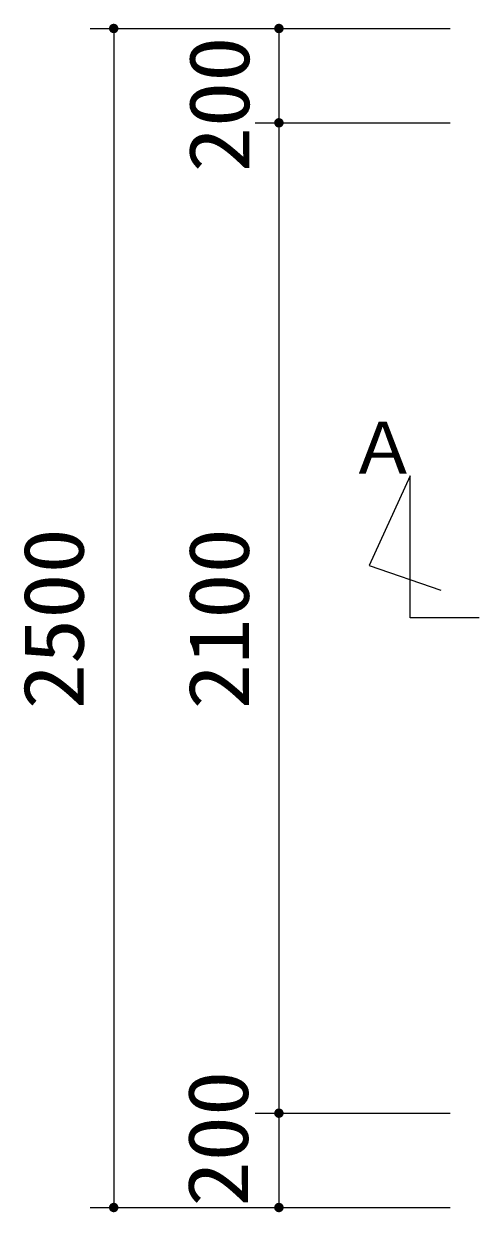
# Model space of a CAD drawing. Units: millimetres, scale not verified. Extents: x -14850 to 14850, y -10500 to 10500.
# Drawn here: x -11895 to -10930, y 5212 to 7732 of the extents above; entities that cross this region are included whole.
import ezdxf
from ezdxf.enums import TextEntityAlignment as Align

# ---------------------------------------------------------------- set-up
doc = ezdxf.new("R2010")
doc.units = ezdxf.units.MM
doc.header["$LTSCALE"] = 50
doc.layers.add('0-0_機器', color=3, linetype='Continuous', lineweight=25)
doc.layers.add('0-4_製作', color=5, linetype='Continuous', lineweight=25)
doc.styles.add('ＭＳ ゴシック', font='')
doc.styles.get('ＭＳ ゴシック').set_extended_font_data('MS Gothic')

msp = doc.modelspace()

# ---------------------------------------------------------------- linework, layer by layer
at = {"layer": '0-0_機器'}
msp.add_lwpolyline([(-10930.1, 6471.73), (-11076.46, 6471.73), (-11076.46, 6773.23), (-11162.97, 6582.9), (-11011.57, 6531)], dxfattribs=at)
at = {"layer": '0-4_製作', "color": 2}
for p, q in [((-11754.47, 7721.73), (-10991.59, 7721.73)), ((-11704.47, 7721.73), (-11704.47, 5221.73)), ((-11354.47, 7721.73), (-11354.47, 7521.73)), ((-11404.47, 7521.73), (-10991.59, 7521.73)), ((-11354.47, 7521.73), (-11354.47, 5421.73)), ((-11404.47, 5421.73), (-10991.59, 5421.73)), ((-11354.47, 5421.73), (-11354.47, 5221.73)), ((-11754.47, 5221.73), (-10991.59, 5221.73))]:
    msp.add_line(p, q, dxfattribs=at)
at = {"layer": '0-4_製作'}
for points in [[(-11708.15, 7731.03), (-11714.47, 7721.73), (-11714.45, 7722.36)], [(-11708.15, 7731.03), (-11704.47, 7721.73), (-11714.47, 7721.73)], [(-11704.47, 7721.73), (-11714.39, 7720.48), (-11714.47, 7721.73)], [(-11708.15, 7731.03), (-11714.45, 7722.36), (-11709.28, 7730.5)], [(-11709.28, 7730.5), (-11714.45, 7722.36), (-11714.29, 7723.61)], [(-11704.47, 7721.73), (-11714.15, 7719.25), (-11714.39, 7720.48)], [(-11709.28, 7730.5), (-11714.29, 7723.61), (-11710.34, 7729.82)], [(-11710.34, 7729.82), (-11714.29, 7723.61), (-11713.98, 7724.82)], [(-11704.47, 7721.73), (-11713.76, 7718.05), (-11714.15, 7719.25)], [(-11710.34, 7729.82), (-11713.98, 7724.82), (-11711.31, 7729.02)], [(-11711.31, 7729.02), (-11713.98, 7724.82), (-11713.51, 7725.99)], [(-11704.47, 7721.73), (-11713.23, 7716.92), (-11713.76, 7718.05)], [(-11711.31, 7729.02), (-11713.51, 7725.99), (-11712.17, 7728.11)], [(-11712.17, 7728.11), (-11713.51, 7725.99), (-11712.91, 7727.09)], [(-11704.47, 7721.73), (-11712.56, 7715.86), (-11713.23, 7716.92)], [(-11704.47, 7721.73), (-11711.76, 7714.89), (-11712.56, 7715.86)], [(-11704.47, 7721.73), (-11710.84, 7714.03), (-11711.76, 7714.89)], [(-11704.47, 7721.73), (-11709.82, 7713.29), (-11710.84, 7714.03)], [(-11704.47, 7711.73), (-11709.82, 7713.29), (-11704.47, 7721.73)], [(-11704.47, 7711.73), (-11708.72, 7712.69), (-11709.82, 7713.29)], [(-11704.47, 7711.73), (-11707.56, 7712.22), (-11708.72, 7712.69)], [(-11706.95, 7731.42), (-11704.47, 7721.73), (-11708.15, 7731.03)], [(-11704.47, 7711.73), (-11706.34, 7711.91), (-11707.56, 7712.22)], [(-11705.72, 7731.65), (-11704.47, 7721.73), (-11706.95, 7731.42)], [(-11704.47, 7711.73), (-11705.09, 7711.75), (-11706.34, 7711.91)], [(-11704.47, 7731.73), (-11704.47, 7721.73), (-11705.72, 7731.65)], [(-11703.84, 7731.71), (-11704.47, 7721.73), (-11704.47, 7731.73)], [(-11702.59, 7731.56), (-11704.47, 7721.73), (-11703.84, 7731.71)], [(-11701.38, 7731.24), (-11704.47, 7721.73), (-11702.59, 7731.56)], [(-11700.21, 7730.78), (-11704.47, 7721.73), (-11701.38, 7731.24)], [(-11699.11, 7730.18), (-11704.47, 7721.73), (-11700.21, 7730.78)], [(-11698.09, 7729.44), (-11704.47, 7721.73), (-11699.11, 7730.18)], [(-11698.09, 7729.44), (-11694.47, 7721.73), (-11704.47, 7721.73)], [(-11694.47, 7721.73), (-11704.47, 7711.73), (-11704.47, 7721.73)], [(-11694.47, 7721.73), (-11703.21, 7711.81), (-11704.47, 7711.73)], [(-11694.47, 7721.73), (-11701.98, 7712.05), (-11703.21, 7711.81)], [(-11694.47, 7721.73), (-11700.78, 7712.44), (-11701.98, 7712.05)], [(-11694.47, 7721.73), (-11699.65, 7712.97), (-11700.78, 7712.44)], [(-11694.49, 7721.11), (-11699.65, 7712.97), (-11694.47, 7721.73)], [(-11694.64, 7719.86), (-11699.65, 7712.97), (-11694.49, 7721.11)], [(-11694.64, 7719.86), (-11698.59, 7713.64), (-11699.65, 7712.97)], [(-11694.96, 7718.64), (-11698.59, 7713.64), (-11694.64, 7719.86)], [(-11694.96, 7718.64), (-11697.62, 7714.44), (-11698.59, 7713.64)], [(-11697.18, 7728.58), (-11694.47, 7721.73), (-11698.09, 7729.44)], [(-11695.42, 7717.48), (-11697.62, 7714.44), (-11694.96, 7718.64)], [(-11695.42, 7717.48), (-11696.76, 7715.36), (-11697.62, 7714.44)], [(-11696.38, 7727.61), (-11694.47, 7721.73), (-11697.18, 7728.58)], [(-11696.02, 7716.38), (-11696.76, 7715.36), (-11695.42, 7717.48)], [(-11695.7, 7726.55), (-11694.47, 7721.73), (-11696.38, 7727.61)], [(-11695.17, 7725.42), (-11694.47, 7721.73), (-11695.7, 7726.55)], [(-11694.78, 7724.22), (-11694.47, 7721.73), (-11695.17, 7725.42)], [(-11694.55, 7722.99), (-11694.47, 7721.73), (-11694.78, 7724.22)], [(-11356.95, 7731.42), (-11364.47, 7721.73), (-11358.15, 7731.03)], [(-11356.95, 7731.42), (-11354.47, 7721.73), (-11364.47, 7721.73)], [(-11358.15, 7731.03), (-11364.47, 7721.73), (-11364.45, 7722.36)], [(-11354.47, 7721.73), (-11364.39, 7720.48), (-11364.47, 7721.73)], [(-11358.15, 7731.03), (-11364.45, 7722.36), (-11359.28, 7730.5)], [(-11359.28, 7730.5), (-11364.45, 7722.36), (-11364.29, 7723.61)], [(-11354.47, 7721.73), (-11364.15, 7719.25), (-11364.39, 7720.48)], [(-11359.28, 7730.5), (-11364.29, 7723.61), (-11360.34, 7729.82)], [(-11360.34, 7729.82), (-11364.29, 7723.61), (-11363.98, 7724.82)], [(-11354.47, 7721.73), (-11363.76, 7718.05), (-11364.15, 7719.25)], [(-11360.34, 7729.82), (-11363.98, 7724.82), (-11361.31, 7729.02)], [(-11361.31, 7729.02), (-11363.98, 7724.82), (-11363.51, 7725.99)], [(-11354.47, 7721.73), (-11363.23, 7716.92), (-11363.76, 7718.05)], [(-11361.31, 7729.02), (-11363.51, 7725.99), (-11362.17, 7728.11)], [(-11362.17, 7728.11), (-11363.51, 7725.99), (-11362.91, 7727.09)], [(-11354.47, 7721.73), (-11362.56, 7715.86), (-11363.23, 7716.92)], [(-11354.47, 7721.73), (-11361.76, 7714.89), (-11362.56, 7715.86)], [(-11354.47, 7721.73), (-11360.84, 7714.03), (-11361.76, 7714.89)], [(-11354.47, 7721.73), (-11359.82, 7713.29), (-11360.84, 7714.03)], [(-11354.47, 7711.73), (-11359.82, 7713.29), (-11354.47, 7721.73)], [(-11354.47, 7711.73), (-11358.72, 7712.69), (-11359.82, 7713.29)], [(-11354.47, 7711.73), (-11357.56, 7712.22), (-11358.72, 7712.69)], [(-11354.47, 7711.73), (-11356.34, 7711.91), (-11357.56, 7712.22)], [(-11355.72, 7731.65), (-11354.47, 7721.73), (-11356.95, 7731.42)], [(-11354.47, 7711.73), (-11355.09, 7711.75), (-11356.34, 7711.91)], [(-11354.47, 7731.73), (-11354.47, 7721.73), (-11355.72, 7731.65)], [(-11353.84, 7731.71), (-11354.47, 7721.73), (-11354.47, 7731.73)], [(-11352.59, 7731.56), (-11354.47, 7721.73), (-11353.84, 7731.71)], [(-11351.38, 7731.24), (-11354.47, 7721.73), (-11352.59, 7731.56)], [(-11350.21, 7730.78), (-11354.47, 7721.73), (-11351.38, 7731.24)], [(-11349.11, 7730.18), (-11354.47, 7721.73), (-11350.21, 7730.78)], [(-11348.09, 7729.44), (-11354.47, 7721.73), (-11349.11, 7730.18)], [(-11348.09, 7729.44), (-11344.47, 7721.73), (-11354.47, 7721.73)], [(-11344.47, 7721.73), (-11354.47, 7711.73), (-11354.47, 7721.73)], [(-11344.47, 7721.73), (-11353.21, 7711.81), (-11354.47, 7711.73)], [(-11344.47, 7721.73), (-11351.98, 7712.05), (-11353.21, 7711.81)], [(-11344.47, 7721.73), (-11350.78, 7712.44), (-11351.98, 7712.05)], [(-11344.49, 7721.11), (-11350.78, 7712.44), (-11344.47, 7721.73)], [(-11344.49, 7721.11), (-11349.65, 7712.97), (-11350.78, 7712.44)], [(-11344.64, 7719.86), (-11349.65, 7712.97), (-11344.49, 7721.11)], [(-11344.64, 7719.86), (-11348.59, 7713.64), (-11349.65, 7712.97)], [(-11344.96, 7718.64), (-11348.59, 7713.64), (-11344.64, 7719.86)], [(-11344.96, 7718.64), (-11347.62, 7714.44), (-11348.59, 7713.64)], [(-11347.18, 7728.58), (-11344.47, 7721.73), (-11348.09, 7729.44)], [(-11345.42, 7717.48), (-11347.62, 7714.44), (-11344.96, 7718.64)], [(-11345.42, 7717.48), (-11346.76, 7715.36), (-11347.62, 7714.44)], [(-11346.38, 7727.61), (-11344.47, 7721.73), (-11347.18, 7728.58)], [(-11346.02, 7716.38), (-11346.76, 7715.36), (-11345.42, 7717.48)], [(-11345.7, 7726.55), (-11344.47, 7721.73), (-11346.38, 7727.61)], [(-11345.17, 7725.42), (-11344.47, 7721.73), (-11345.7, 7726.55)], [(-11344.78, 7724.22), (-11344.47, 7721.73), (-11345.17, 7725.42)], [(-11344.55, 7722.99), (-11344.47, 7721.73), (-11344.78, 7724.22)], [(-11358.15, 7531.03), (-11364.47, 7521.73), (-11364.45, 7522.36)], [(-11358.15, 7531.03), (-11354.47, 7521.73), (-11364.47, 7521.73)], [(-11354.47, 7521.73), (-11364.39, 7520.48), (-11364.47, 7521.73)], [(-11358.15, 7531.03), (-11364.45, 7522.36), (-11359.28, 7530.5)], [(-11359.28, 7530.5), (-11364.45, 7522.36), (-11364.29, 7523.61)], [(-11354.47, 7521.73), (-11364.15, 7519.25), (-11364.39, 7520.48)], [(-11359.28, 7530.5), (-11364.29, 7523.61), (-11360.34, 7529.82)], [(-11360.34, 7529.82), (-11364.29, 7523.61), (-11363.98, 7524.82)], [(-11354.47, 7521.73), (-11363.76, 7518.05), (-11364.15, 7519.25)], [(-11360.34, 7529.82), (-11363.98, 7524.82), (-11361.31, 7529.02)], [(-11361.31, 7529.02), (-11363.98, 7524.82), (-11363.51, 7525.99)], [(-11354.47, 7521.73), (-11363.23, 7516.92), (-11363.76, 7518.05)], [(-11361.31, 7529.02), (-11363.51, 7525.99), (-11362.17, 7528.11)], [(-11362.17, 7528.11), (-11363.51, 7525.99), (-11362.91, 7527.09)], [(-11354.47, 7521.73), (-11362.56, 7515.86), (-11363.23, 7516.92)], [(-11354.47, 7521.73), (-11361.76, 7514.89), (-11362.56, 7515.86)], [(-11354.47, 7521.73), (-11360.84, 7514.03), (-11361.76, 7514.89)], [(-11354.47, 7521.73), (-11359.82, 7513.29), (-11360.84, 7514.03)], [(-11354.47, 7511.73), (-11359.82, 7513.29), (-11354.47, 7521.73)], [(-11354.47, 7511.73), (-11358.72, 7512.69), (-11359.82, 7513.29)], [(-11354.47, 7511.73), (-11357.56, 7512.22), (-11358.72, 7512.69)], [(-11356.95, 7531.42), (-11354.47, 7521.73), (-11358.15, 7531.03)], [(-11354.47, 7511.73), (-11356.34, 7511.91), (-11357.56, 7512.22)], [(-11355.72, 7531.65), (-11354.47, 7521.73), (-11356.95, 7531.42)], [(-11354.47, 7511.73), (-11355.09, 7511.75), (-11356.34, 7511.91)], [(-11354.47, 7531.73), (-11354.47, 7521.73), (-11355.72, 7531.65)], [(-11353.84, 7531.71), (-11354.47, 7521.73), (-11354.47, 7531.73)], [(-11352.59, 7531.56), (-11354.47, 7521.73), (-11353.84, 7531.71)], [(-11351.38, 7531.24), (-11354.47, 7521.73), (-11352.59, 7531.56)], [(-11350.21, 7530.78), (-11354.47, 7521.73), (-11351.38, 7531.24)], [(-11349.11, 7530.18), (-11354.47, 7521.73), (-11350.21, 7530.78)], [(-11348.09, 7529.44), (-11354.47, 7521.73), (-11349.11, 7530.18)], [(-11348.09, 7529.44), (-11344.47, 7521.73), (-11354.47, 7521.73)], [(-11344.47, 7521.73), (-11354.47, 7511.73), (-11354.47, 7521.73)], [(-11344.47, 7521.73), (-11353.21, 7511.81), (-11354.47, 7511.73)], [(-11344.47, 7521.73), (-11351.98, 7512.05), (-11353.21, 7511.81)], [(-11344.47, 7521.73), (-11350.78, 7512.44), (-11351.98, 7512.05)], [(-11344.47, 7521.73), (-11349.65, 7512.97), (-11350.78, 7512.44)], [(-11344.49, 7521.11), (-11349.65, 7512.97), (-11344.47, 7521.73)], [(-11344.64, 7519.86), (-11349.65, 7512.97), (-11344.49, 7521.11)], [(-11344.64, 7519.86), (-11348.59, 7513.64), (-11349.65, 7512.97)], [(-11344.96, 7518.64), (-11348.59, 7513.64), (-11344.64, 7519.86)], [(-11344.96, 7518.64), (-11347.62, 7514.44), (-11348.59, 7513.64)], [(-11347.18, 7528.58), (-11344.47, 7521.73), (-11348.09, 7529.44)], [(-11345.42, 7517.48), (-11347.62, 7514.44), (-11344.96, 7518.64)], [(-11345.42, 7517.48), (-11346.76, 7515.36), (-11347.62, 7514.44)], [(-11346.38, 7527.61), (-11344.47, 7521.73), (-11347.18, 7528.58)], [(-11346.02, 7516.38), (-11346.76, 7515.36), (-11345.42, 7517.48)], [(-11345.7, 7526.55), (-11344.47, 7521.73), (-11346.38, 7527.61)], [(-11345.17, 7525.41), (-11344.47, 7521.73), (-11345.7, 7526.55)], [(-11344.78, 7524.22), (-11344.47, 7521.73), (-11345.17, 7525.41)], [(-11344.55, 7522.99), (-11344.47, 7521.73), (-11344.78, 7524.22)], [(-11360.34, 5429.82), (-11364.47, 5421.73), (-11364.45, 5422.36)], [(-11360.34, 5429.82), (-11354.47, 5421.73), (-11364.47, 5421.73)], [(-11354.47, 5421.73), (-11364.39, 5420.48), (-11364.47, 5421.73)], [(-11360.34, 5429.82), (-11364.45, 5422.36), (-11361.31, 5429.02)], [(-11361.31, 5429.02), (-11364.45, 5422.36), (-11364.29, 5423.61)], [(-11354.47, 5421.73), (-11364.15, 5419.25), (-11364.39, 5420.48)], [(-11361.31, 5429.02), (-11364.29, 5423.61), (-11362.17, 5428.11)], [(-11362.17, 5428.11), (-11364.29, 5423.61), (-11363.98, 5424.82)], [(-11354.47, 5421.73), (-11363.76, 5418.05), (-11364.15, 5419.25)], [(-11362.17, 5428.11), (-11363.98, 5424.82), (-11362.91, 5427.09)], [(-11362.91, 5427.09), (-11363.98, 5424.82), (-11363.51, 5425.99)], [(-11354.47, 5421.73), (-11363.23, 5416.91), (-11363.76, 5418.05)], [(-11354.47, 5421.73), (-11362.56, 5415.85), (-11363.23, 5416.91)], [(-11354.47, 5421.73), (-11361.76, 5414.89), (-11362.56, 5415.85)], [(-11354.47, 5421.73), (-11360.84, 5414.03), (-11361.76, 5414.89)], [(-11354.47, 5421.73), (-11359.82, 5413.29), (-11360.84, 5414.03)], [(-11359.28, 5430.5), (-11354.47, 5421.73), (-11360.34, 5429.82)], [(-11354.47, 5421.73), (-11358.72, 5412.68), (-11359.82, 5413.29)], [(-11358.15, 5431.03), (-11354.47, 5421.73), (-11359.28, 5430.5)], [(-11354.47, 5411.73), (-11358.72, 5412.68), (-11354.47, 5421.73)], [(-11356.95, 5431.42), (-11354.47, 5421.73), (-11358.15, 5431.03)], [(-11355.72, 5431.65), (-11354.47, 5421.73), (-11356.95, 5431.42)], [(-11354.47, 5431.73), (-11354.47, 5421.73), (-11355.72, 5431.65)], [(-11353.84, 5431.71), (-11354.47, 5421.73), (-11354.47, 5431.73)], [(-11352.59, 5431.56), (-11354.47, 5421.73), (-11353.84, 5431.71)], [(-11351.38, 5431.24), (-11354.47, 5421.73), (-11352.59, 5431.56)], [(-11350.21, 5430.78), (-11354.47, 5421.73), (-11351.38, 5431.24)], [(-11349.11, 5430.18), (-11354.47, 5421.73), (-11350.21, 5430.78)], [(-11349.11, 5430.18), (-11344.47, 5421.73), (-11354.47, 5421.73)], [(-11344.47, 5421.73), (-11354.47, 5411.73), (-11354.47, 5421.73)], [(-11344.47, 5421.73), (-11353.21, 5411.81), (-11354.47, 5411.73)], [(-11344.47, 5421.73), (-11351.98, 5412.05), (-11353.21, 5411.81)], [(-11344.47, 5421.73), (-11350.78, 5412.43), (-11351.98, 5412.05)], [(-11344.47, 5421.73), (-11349.65, 5412.97), (-11350.78, 5412.43)], [(-11344.47, 5421.73), (-11348.59, 5413.64), (-11349.65, 5412.97)], [(-11348.09, 5429.44), (-11344.47, 5421.73), (-11349.11, 5430.18)], [(-11344.47, 5421.73), (-11347.62, 5414.44), (-11348.59, 5413.64)], [(-11347.18, 5428.58), (-11344.47, 5421.73), (-11348.09, 5429.44)], [(-11344.49, 5421.1), (-11347.62, 5414.44), (-11344.47, 5421.73)], [(-11344.64, 5419.86), (-11347.62, 5414.44), (-11344.49, 5421.1)], [(-11344.64, 5419.86), (-11346.76, 5415.36), (-11347.62, 5414.44)], [(-11346.38, 5427.61), (-11344.47, 5421.73), (-11347.18, 5428.58)], [(-11344.96, 5418.64), (-11346.76, 5415.36), (-11344.64, 5419.86)], [(-11344.96, 5418.64), (-11346.02, 5416.37), (-11346.76, 5415.36)], [(-11345.7, 5426.55), (-11344.47, 5421.73), (-11346.38, 5427.61)], [(-11345.42, 5417.47), (-11346.02, 5416.37), (-11344.96, 5418.64)], [(-11345.17, 5425.41), (-11344.47, 5421.73), (-11345.7, 5426.55)], [(-11344.78, 5424.22), (-11344.47, 5421.73), (-11345.17, 5425.41)], [(-11344.55, 5422.99), (-11344.47, 5421.73), (-11344.78, 5424.22)], [(-11354.47, 5411.73), (-11357.56, 5412.22), (-11358.72, 5412.68)], [(-11354.47, 5411.73), (-11356.34, 5411.91), (-11357.56, 5412.22)], [(-11354.47, 5411.73), (-11355.09, 5411.75), (-11356.34, 5411.91)], [(-11710.34, 5229.82), (-11714.47, 5221.73), (-11711.31, 5229.02)], [(-11710.34, 5229.82), (-11704.47, 5221.73), (-11714.47, 5221.73)], [(-11711.31, 5229.02), (-11714.47, 5221.73), (-11714.45, 5222.36)], [(-11704.47, 5221.73), (-11714.39, 5220.48), (-11714.47, 5221.73)], [(-11711.31, 5229.02), (-11714.45, 5222.36), (-11712.17, 5228.11)], [(-11712.17, 5228.11), (-11714.45, 5222.36), (-11714.29, 5223.61)], [(-11704.47, 5221.73), (-11714.15, 5219.25), (-11714.39, 5220.48)], [(-11712.17, 5228.11), (-11714.29, 5223.61), (-11712.91, 5227.09)], [(-11712.91, 5227.09), (-11714.29, 5223.61), (-11713.98, 5224.82)], [(-11704.47, 5221.73), (-11713.76, 5218.05), (-11714.15, 5219.25)], [(-11712.91, 5227.09), (-11713.98, 5224.82), (-11713.51, 5225.99)], [(-11704.47, 5221.73), (-11713.23, 5216.92), (-11713.76, 5218.05)], [(-11704.47, 5221.73), (-11712.56, 5215.86), (-11713.23, 5216.92)], [(-11704.47, 5221.73), (-11711.76, 5214.89), (-11712.56, 5215.86)], [(-11704.47, 5221.73), (-11710.84, 5214.03), (-11711.76, 5214.89)], [(-11704.47, 5221.73), (-11709.82, 5213.29), (-11710.84, 5214.03)], [(-11709.28, 5230.5), (-11704.47, 5221.73), (-11710.34, 5229.82)], [(-11704.47, 5221.73), (-11708.72, 5212.69), (-11709.82, 5213.29)], [(-11708.15, 5231.03), (-11704.47, 5221.73), (-11709.28, 5230.5)], [(-11704.47, 5221.73), (-11707.56, 5212.22), (-11708.72, 5212.69)], [(-11706.95, 5231.42), (-11704.47, 5221.73), (-11708.15, 5231.03)], [(-11704.47, 5211.73), (-11707.56, 5212.22), (-11704.47, 5221.73)], [(-11705.72, 5231.66), (-11704.47, 5221.73), (-11706.95, 5231.42)], [(-11704.47, 5231.73), (-11704.47, 5221.73), (-11705.72, 5231.66)], [(-11703.84, 5231.71), (-11704.47, 5221.73), (-11704.47, 5231.73)], [(-11702.59, 5231.56), (-11704.47, 5221.73), (-11703.84, 5231.71)], [(-11701.38, 5231.24), (-11704.47, 5221.73), (-11702.59, 5231.56)], [(-11700.21, 5230.78), (-11704.47, 5221.73), (-11701.38, 5231.24)], [(-11700.21, 5230.78), (-11694.47, 5221.73), (-11704.47, 5221.73)], [(-11694.47, 5221.73), (-11704.47, 5211.73), (-11704.47, 5221.73)], [(-11694.47, 5221.73), (-11703.21, 5211.81), (-11704.47, 5211.73)], [(-11694.47, 5221.73), (-11701.98, 5212.05), (-11703.21, 5211.81)], [(-11694.47, 5221.73), (-11700.78, 5212.44), (-11701.98, 5212.05)], [(-11694.47, 5221.73), (-11699.65, 5212.97), (-11700.78, 5212.44)], [(-11699.11, 5230.18), (-11694.47, 5221.73), (-11700.21, 5230.78)], [(-11694.47, 5221.73), (-11698.59, 5213.64), (-11699.65, 5212.97)], [(-11698.09, 5229.44), (-11694.47, 5221.73), (-11699.11, 5230.18)], [(-11694.47, 5221.73), (-11697.62, 5214.44), (-11698.59, 5213.64)], [(-11697.18, 5228.58), (-11694.47, 5221.73), (-11698.09, 5229.44)], [(-11694.49, 5221.11), (-11697.62, 5214.44), (-11694.47, 5221.73)], [(-11694.49, 5221.11), (-11696.76, 5215.36), (-11697.62, 5214.44)], [(-11696.38, 5227.61), (-11694.47, 5221.73), (-11697.18, 5228.58)], [(-11694.64, 5219.86), (-11696.76, 5215.36), (-11694.49, 5221.11)], [(-11694.64, 5219.86), (-11696.02, 5216.38), (-11696.76, 5215.36)], [(-11695.7, 5226.55), (-11694.47, 5221.73), (-11696.38, 5227.61)], [(-11694.96, 5218.64), (-11696.02, 5216.38), (-11694.64, 5219.86)], [(-11694.96, 5218.64), (-11695.42, 5217.48), (-11696.02, 5216.38)], [(-11695.17, 5225.42), (-11694.47, 5221.73), (-11695.7, 5226.55)], [(-11694.78, 5224.22), (-11694.47, 5221.73), (-11695.17, 5225.42)], [(-11694.55, 5222.99), (-11694.47, 5221.73), (-11694.78, 5224.22)], [(-11360.34, 5229.82), (-11364.47, 5221.73), (-11361.31, 5229.02)], [(-11360.34, 5229.82), (-11354.47, 5221.73), (-11364.47, 5221.73)], [(-11361.31, 5229.02), (-11364.47, 5221.73), (-11364.45, 5222.36)], [(-11354.47, 5221.73), (-11364.39, 5220.48), (-11364.47, 5221.73)], [(-11361.31, 5229.02), (-11364.45, 5222.36), (-11362.17, 5228.11)], [(-11362.17, 5228.11), (-11364.45, 5222.36), (-11364.29, 5223.61)], [(-11354.47, 5221.73), (-11364.15, 5219.25), (-11364.39, 5220.48)], [(-11362.17, 5228.11), (-11364.29, 5223.61), (-11362.91, 5227.09)], [(-11362.91, 5227.09), (-11364.29, 5223.61), (-11363.98, 5224.82)], [(-11354.47, 5221.73), (-11363.76, 5218.05), (-11364.15, 5219.25)], [(-11362.91, 5227.09), (-11363.98, 5224.82), (-11363.51, 5225.99)], [(-11354.47, 5221.73), (-11363.23, 5216.92), (-11363.76, 5218.05)], [(-11354.47, 5221.73), (-11362.56, 5215.86), (-11363.23, 5216.92)], [(-11354.47, 5221.73), (-11361.76, 5214.89), (-11362.56, 5215.86)], [(-11354.47, 5221.73), (-11360.84, 5214.03), (-11361.76, 5214.89)], [(-11354.47, 5221.73), (-11359.82, 5213.29), (-11360.84, 5214.03)], [(-11359.28, 5230.5), (-11354.47, 5221.73), (-11360.34, 5229.82)], [(-11354.47, 5221.73), (-11358.72, 5212.69), (-11359.82, 5213.29)], [(-11358.15, 5231.03), (-11354.47, 5221.73), (-11359.28, 5230.5)], [(-11354.47, 5221.73), (-11357.56, 5212.22), (-11358.72, 5212.69)], [(-11356.95, 5231.42), (-11354.47, 5221.73), (-11358.15, 5231.03)], [(-11354.47, 5211.73), (-11357.56, 5212.22), (-11354.47, 5221.73)], [(-11355.72, 5231.66), (-11354.47, 5221.73), (-11356.95, 5231.42)], [(-11354.47, 5231.73), (-11354.47, 5221.73), (-11355.72, 5231.66)], [(-11353.84, 5231.71), (-11354.47, 5221.73), (-11354.47, 5231.73)], [(-11352.59, 5231.56), (-11354.47, 5221.73), (-11353.84, 5231.71)], [(-11351.38, 5231.24), (-11354.47, 5221.73), (-11352.59, 5231.56)], [(-11350.21, 5230.78), (-11354.47, 5221.73), (-11351.38, 5231.24)], [(-11350.21, 5230.78), (-11344.47, 5221.73), (-11354.47, 5221.73)], [(-11344.47, 5221.73), (-11354.47, 5211.73), (-11354.47, 5221.73)], [(-11344.47, 5221.73), (-11353.21, 5211.81), (-11354.47, 5211.73)], [(-11344.47, 5221.73), (-11351.98, 5212.05), (-11353.21, 5211.81)], [(-11344.47, 5221.73), (-11350.78, 5212.44), (-11351.98, 5212.05)], [(-11344.47, 5221.73), (-11349.65, 5212.97), (-11350.78, 5212.44)], [(-11349.11, 5230.18), (-11344.47, 5221.73), (-11350.21, 5230.78)], [(-11344.47, 5221.73), (-11348.59, 5213.64), (-11349.65, 5212.97)], [(-11348.09, 5229.44), (-11344.47, 5221.73), (-11349.11, 5230.18)], [(-11344.47, 5221.73), (-11347.62, 5214.44), (-11348.59, 5213.64)], [(-11347.18, 5228.58), (-11344.47, 5221.73), (-11348.09, 5229.44)], [(-11344.49, 5221.11), (-11347.62, 5214.44), (-11344.47, 5221.73)], [(-11344.49, 5221.11), (-11346.76, 5215.36), (-11347.62, 5214.44)], [(-11346.38, 5227.61), (-11344.47, 5221.73), (-11347.18, 5228.58)], [(-11344.64, 5219.86), (-11346.76, 5215.36), (-11344.49, 5221.11)], [(-11344.64, 5219.86), (-11346.02, 5216.38), (-11346.76, 5215.36)], [(-11345.7, 5226.55), (-11344.47, 5221.73), (-11346.38, 5227.61)], [(-11344.96, 5218.64), (-11346.02, 5216.38), (-11344.64, 5219.86)], [(-11344.96, 5218.64), (-11345.42, 5217.48), (-11346.02, 5216.38)], [(-11345.17, 5225.42), (-11344.47, 5221.73), (-11345.7, 5226.55)], [(-11344.78, 5224.22), (-11344.47, 5221.73), (-11345.17, 5225.42)], [(-11344.55, 5222.99), (-11344.47, 5221.73), (-11344.78, 5224.22)], [(-11704.47, 5211.73), (-11706.34, 5211.91), (-11707.56, 5212.22)], [(-11704.47, 5211.73), (-11705.09, 5211.75), (-11706.34, 5211.91)], [(-11354.47, 5211.73), (-11356.34, 5211.91), (-11357.56, 5212.22)], [(-11354.47, 5211.73), (-11355.09, 5211.75), (-11356.34, 5211.91)]]:
    msp.add_solid(points, dxfattribs=at)

# ---------------------------------------------------------------- texts
at = {"layer": '0-0_機器', "color": 4, "style": 'ＭＳ ゴシック'}
msp.add_text('Ａ', height=110, dxfattribs=at).set_placement((-11208.63, 6744.89), align=Align.BOTTOM_LEFT)
at = {"layer": '0-4_製作', "color": 4, "style": 'ＭＳ ゴシック', "width": 1.1}
for s, p in [('200', (-11378.81, 7416.59)), ('2500', (-11729.47, 6277.98)), ('2100', (-11379.47, 6277.98)), ('200', (-11381.25, 5223.58))]:
    msp.add_text(s, height=128.4, rotation=90, dxfattribs=at).set_placement(p, align=Align.BOTTOM_LEFT)

doc.saveas('drawing.dxf')
